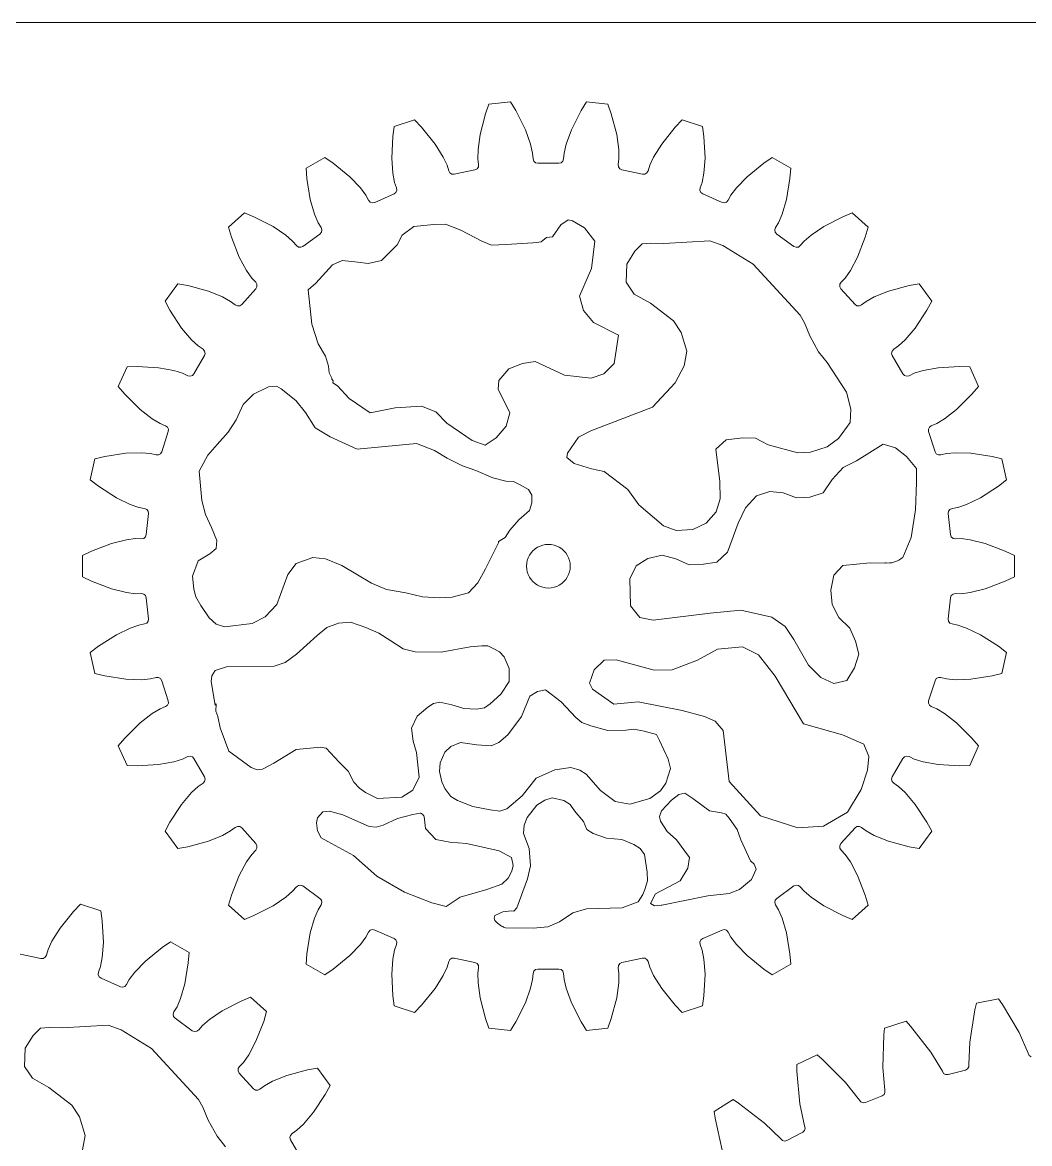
# Model space of a CAD drawing. Header units: millimetres. Extents: x -584 to 91, y -356 to 139.
# Drawn here: x -129.5 to -60.4, y 62.3 to 139.3 of the extents above; entities that cross this region are included whole.
import ezdxf

# ---------------------------------------------------------------- set-up
doc = ezdxf.new("R2010")
doc.units = ezdxf.units.MM
doc.layers.get('0').update_dxf_attribs({"linetype": 'CONTINUOUS'})

msp = doc.modelspace()

# ---------------------------------------------------------------- linework, layer by layer
at = {"color": 5, "lineweight": 0}
for p, q in [((-97.466, 133.688), (-97.7, 133.028)), ((-95.999, 133.842), (-97.466, 133.688)), ((-95.633, 133.246), (-95.999, 133.842)), ((-94.969, 131.932), (-95.633, 133.246)), ((-91.144, 133.246), (-91.808, 131.932)), ((-90.778, 133.842), (-91.144, 133.246)), ((-89.311, 133.688), (-90.778, 133.842)), ((-89.077, 133.028), (-89.311, 133.688)), ((-102.573, 132.602), (-103.975, 132.147)), ((-102.09, 132.095), (-102.573, 132.602)), ((-97.7, 133.028), (-98.076, 131.605)), ((-88.7, 131.605), (-89.077, 133.028)), ((-84.204, 132.602), (-84.686, 132.095)), ((-82.801, 132.147), (-84.204, 132.602)), ((-103.975, 132.147), (-104.067, 131.453)), ((-101.168, 130.948), (-102.09, 132.095)), ((-94.611, 130.943), (-94.969, 131.932)), ((-91.808, 131.932), (-92.165, 130.943)), ((-84.686, 132.095), (-85.609, 130.948)), ((-82.709, 131.453), (-82.801, 132.147)), ((-104.067, 131.453), (-104.14, 129.983)), ((-100.613, 130.055), (-101.168, 130.948)), ((-98.076, 131.605), (-98.22, 130.564)), ((-94.469, 130.329), (-94.611, 130.943)), ((-92.165, 130.943), (-92.308, 130.329)), ((-88.556, 130.564), (-88.7, 131.605)), ((-85.609, 130.948), (-86.164, 130.055)), ((-82.637, 129.983), (-82.709, 131.453)), ((-98.22, 130.564), (-98.232, 129.933)), ((-94.437, 129.929), (-94.469, 130.329)), ((-92.308, 130.329), (-92.34, 129.929)), ((-88.545, 129.933), (-88.556, 130.564)), ((-108.745, 130.023), (-110.023, 129.286)), ((-108.168, 129.627), (-108.745, 130.023)), ((-107.027, 128.697), (-108.168, 129.627)), ((-104.14, 129.983), (-104.064, 128.934)), ((-100.346, 129.484), (-100.613, 130.055)), ((-100.231, 129.1), (-100.346, 129.484)), ((-98.232, 129.933), (-98.18, 129.536)), ((-98.18, 129.536), (-98.195, 129.374)), ((-94.389, 129.774), (-94.437, 129.929)), ((-94.27, 129.663), (-94.389, 129.774)), ((-94.111, 129.627), (-94.27, 129.663)), ((-92.665, 129.627), (-94.111, 129.627)), ((-92.507, 129.663), (-92.665, 129.627)), ((-92.388, 129.774), (-92.507, 129.663)), ((-92.34, 129.929), (-92.388, 129.774)), ((-88.596, 129.536), (-88.545, 129.933)), ((-88.582, 129.374), (-88.596, 129.536)), ((-86.431, 129.484), (-86.545, 129.1)), ((-86.164, 130.055), (-86.431, 129.484)), ((-82.712, 128.934), (-82.637, 129.983)), ((-78.609, 129.627), (-79.749, 128.697)), ((-78.031, 130.023), (-78.609, 129.627)), ((-76.754, 129.286), (-78.031, 130.023)), ((-110.023, 129.286), (-109.968, 128.588)), ((-106.298, 127.939), (-107.027, 128.697)), ((-104.064, 128.934), (-103.944, 128.315)), ((-100.152, 128.958), (-100.231, 129.1)), ((-100.013, 128.874), (-100.152, 128.958)), ((-99.85, 128.872), (-100.013, 128.874)), ((-98.436, 129.173), (-99.85, 128.872)), ((-98.288, 129.241), (-98.436, 129.173)), ((-98.195, 129.374), (-98.288, 129.241)), ((-88.488, 129.241), (-88.582, 129.374)), ((-88.341, 129.173), (-88.488, 129.241)), ((-86.926, 128.872), (-88.341, 129.173)), ((-86.764, 128.874), (-86.926, 128.872)), ((-86.624, 128.958), (-86.764, 128.874)), ((-86.545, 129.1), (-86.624, 128.958)), ((-82.832, 128.315), (-82.712, 128.934)), ((-79.749, 128.697), (-80.478, 127.939)), ((-76.808, 128.588), (-76.754, 129.286)), ((-109.968, 128.588), (-109.733, 127.135)), ((-105.919, 127.436), (-106.298, 127.939)), ((-103.944, 128.315), (-103.811, 127.937)), ((-103.811, 127.937), (-103.792, 127.775)), ((-82.985, 127.775), (-82.965, 127.937)), ((-82.965, 127.937), (-82.832, 128.315)), ((-80.478, 127.939), (-80.858, 127.436)), ((-77.043, 127.135), (-76.808, 128.588)), ((-109.733, 127.135), (-109.441, 126.125)), ((-105.727, 127.084), (-105.919, 127.436)), ((-105.62, 126.961), (-105.727, 127.084)), ((-103.986, 127.528), (-105.306, 126.94)), ((-103.855, 127.626), (-103.986, 127.528)), ((-103.792, 127.775), (-103.855, 127.626)), ((-82.921, 127.626), (-82.985, 127.775)), ((-82.791, 127.528), (-82.921, 127.626)), ((-81.47, 126.94), (-82.791, 127.528)), ((-81.05, 127.084), (-81.157, 126.961)), ((-80.858, 127.436), (-81.05, 127.084)), ((-77.335, 126.125), (-77.043, 127.135)), ((-105.466, 126.909), (-105.62, 126.961)), ((-105.306, 126.94), (-105.466, 126.909)), ((-81.31, 126.909), (-81.47, 126.94)), ((-81.157, 126.961), (-81.31, 126.909)), ((-114.247, 126.217), (-115.343, 125.23)), ((-113.6, 125.949), (-114.247, 126.217)), ((-112.29, 125.277), (-113.6, 125.949)), ((-109.441, 126.125), (-109.195, 125.544)), ((-109.195, 125.544), (-108.986, 125.202)), ((-77.79, 125.202), (-77.581, 125.544)), ((-77.581, 125.544), (-77.335, 126.125)), ((-73.177, 125.949), (-74.486, 125.277)), ((-72.53, 126.217), (-73.177, 125.949)), ((-71.434, 125.23), (-72.53, 126.217)), ((-115.343, 125.23), (-115.144, 124.558)), ((-111.42, 124.687), (-112.29, 125.277)), ((-109.072, 124.766), (-110.242, 123.916)), ((-108.965, 124.888), (-109.072, 124.766)), ((-108.986, 125.202), (-108.934, 125.048)), ((-108.934, 125.048), (-108.965, 124.888)), ((-77.843, 125.048), (-77.79, 125.202)), ((-77.811, 124.888), (-77.843, 125.048)), ((-77.704, 124.766), (-77.811, 124.888)), ((-76.534, 123.916), (-77.704, 124.766)), ((-74.486, 125.277), (-75.356, 124.687)), ((-71.632, 124.558), (-71.434, 125.23)), ((-115.144, 124.558), (-114.612, 123.186)), ((-110.944, 124.273), (-111.42, 124.687)), ((-110.683, 123.969), (-110.944, 124.273)), ((-75.833, 124.273), (-76.094, 123.969)), ((-75.356, 124.687), (-75.833, 124.273)), ((-72.164, 123.186), (-71.632, 124.558)), ((-110.553, 123.872), (-110.683, 123.969)), ((-110.391, 123.852), (-110.553, 123.872)), ((-110.242, 123.916), (-110.391, 123.852)), ((-76.385, 123.852), (-76.534, 123.916)), ((-76.224, 123.872), (-76.385, 123.852)), ((-76.094, 123.969), (-76.224, 123.872)), ((-114.612, 123.186), (-114.117, 122.259)), ((-72.659, 122.259), (-72.164, 123.186)), ((-114.117, 122.259), (-113.755, 121.742)), ((-113.755, 121.742), (-113.48, 121.451)), ((-73.296, 121.451), (-73.021, 121.742)), ((-73.021, 121.742), (-72.659, 122.259)), ((-118.837, 121.35), (-119.703, 120.157)), ((-118.148, 121.223), (-118.837, 121.35)), ((-116.727, 120.837), (-118.148, 121.223)), ((-113.473, 121.007), (-114.441, 119.932)), ((-113.48, 121.451), (-113.397, 121.311)), ((-113.394, 121.149), (-113.473, 121.007)), ((-113.397, 121.311), (-113.394, 121.149)), ((-73.382, 121.149), (-73.38, 121.311)), ((-73.303, 121.007), (-73.382, 121.149)), ((-73.38, 121.311), (-73.296, 121.451)), ((-72.335, 119.932), (-73.303, 121.007)), ((-68.629, 121.223), (-70.049, 120.837)), ((-67.94, 121.35), (-68.629, 121.223)), ((-67.073, 120.157), (-67.94, 121.35)), ((-119.703, 120.157), (-119.37, 119.541)), ((-115.754, 120.441), (-116.727, 120.837)), ((-115.202, 120.136), (-115.754, 120.441)), ((-71.023, 120.441), (-71.575, 120.136)), ((-70.049, 120.837), (-71.023, 120.441)), ((-67.407, 119.541), (-67.073, 120.157)), ((-119.37, 119.541), (-118.564, 118.309)), ((-114.883, 119.892), (-115.202, 120.136)), ((-114.736, 119.824), (-114.883, 119.892)), ((-114.574, 119.838), (-114.736, 119.824)), ((-114.441, 119.932), (-114.574, 119.838)), ((-72.203, 119.838), (-72.335, 119.932)), ((-72.041, 119.824), (-72.203, 119.838)), ((-71.893, 119.892), (-72.041, 119.824)), ((-71.575, 120.136), (-71.893, 119.892)), ((-68.212, 118.309), (-67.407, 119.541)), ((-118.564, 118.309), (-117.887, 117.505)), ((-68.89, 117.505), (-68.212, 118.309)), ((-117.887, 117.505), (-117.426, 117.075)), ((-117.426, 117.075), (-117.096, 116.847)), ((-69.681, 116.847), (-69.351, 117.075)), ((-69.351, 117.075), (-68.89, 117.505)), ((-116.997, 116.414), (-117.72, 115.162)), ((-117.096, 116.847), (-116.985, 116.728)), ((-116.949, 116.569), (-116.997, 116.414)), ((-116.985, 116.728), (-116.949, 116.569)), ((-69.827, 116.569), (-69.791, 116.728)), ((-69.78, 116.414), (-69.827, 116.569)), ((-69.791, 116.728), (-69.681, 116.847)), ((-69.057, 115.162), (-69.78, 116.414)), ((-122.314, 115.635), (-122.914, 114.287)), ((-121.614, 115.654), (-122.314, 115.635)), ((-120.144, 115.572), (-121.614, 115.654)), ((-119.11, 115.387), (-120.144, 115.572)), ((-66.632, 115.572), (-67.667, 115.387)), ((-65.162, 115.654), (-66.632, 115.572)), ((-64.462, 115.635), (-65.162, 115.654)), ((-63.863, 114.287), (-64.462, 115.635)), ((-118.506, 115.203), (-119.11, 115.387)), ((-118.144, 115.031), (-118.506, 115.203)), ((-117.986, 114.995), (-118.144, 115.031)), ((-117.83, 115.043), (-117.986, 114.995)), ((-117.72, 115.162), (-117.83, 115.043)), ((-68.946, 115.043), (-69.057, 115.162)), ((-68.791, 114.995), (-68.946, 115.043)), ((-68.632, 115.031), (-68.791, 114.995)), ((-68.27, 115.203), (-68.632, 115.031)), ((-67.667, 115.387), (-68.27, 115.203)), ((-122.914, 114.287), (-122.46, 113.755)), ((-64.317, 113.755), (-63.863, 114.287)), ((-122.46, 113.755), (-121.415, 112.717)), ((-65.361, 112.717), (-64.317, 113.755)), ((-121.415, 112.717), (-120.586, 112.072)), ((-66.191, 112.072), (-65.361, 112.717)), ((-120.586, 112.072), (-120.045, 111.746)), ((-120.045, 111.746), (-119.675, 111.592)), ((-67.101, 111.592), (-66.731, 111.746)), ((-66.731, 111.746), (-66.191, 112.072)), ((-119.488, 111.19), (-119.935, 109.814)), ((-119.675, 111.592), (-119.542, 111.499)), ((-119.542, 111.499), (-119.474, 111.351)), ((-119.474, 111.351), (-119.488, 111.19)), ((-67.303, 111.351), (-67.234, 111.499)), ((-67.288, 111.19), (-67.303, 111.351)), ((-66.841, 109.814), (-67.288, 111.19)), ((-67.234, 111.499), (-67.101, 111.592)), ((-123.847, 109.486), (-124.527, 109.322)), ((-122.392, 109.711), (-123.847, 109.486)), ((-121.341, 109.746), (-122.392, 109.711)), ((-120.713, 109.691), (-121.341, 109.746)), ((-120.323, 109.598), (-120.713, 109.691)), ((-120.161, 109.596), (-120.323, 109.598)), ((-120.019, 109.675), (-120.161, 109.596)), ((-119.935, 109.814), (-120.019, 109.675)), ((-66.758, 109.675), (-66.841, 109.814)), ((-66.616, 109.596), (-66.758, 109.675)), ((-66.453, 109.598), (-66.616, 109.596)), ((-66.063, 109.691), (-66.453, 109.598)), ((-65.435, 109.746), (-66.063, 109.691)), ((-64.384, 109.711), (-65.435, 109.746)), ((-62.93, 109.486), (-64.384, 109.711)), ((-62.249, 109.322), (-62.93, 109.486)), ((-124.527, 109.322), (-124.834, 107.879)), ((-61.943, 107.879), (-62.249, 109.322)), ((-124.834, 107.879), (-124.279, 107.452)), ((-62.498, 107.452), (-61.943, 107.879)), ((-124.279, 107.452), (-123.042, 106.655)), ((-63.735, 106.655), (-62.498, 107.452)), ((-123.042, 106.655), (-122.096, 106.196)), ((-64.681, 106.196), (-63.735, 106.655)), ((-122.096, 106.196), (-121.5, 105.99)), ((-121.5, 105.99), (-121.106, 105.916)), ((-121.106, 105.916), (-120.956, 105.853)), ((-120.839, 105.561), (-120.991, 104.123)), ((-120.956, 105.853), (-120.859, 105.722)), ((-120.859, 105.722), (-120.839, 105.561)), ((-65.937, 105.561), (-65.918, 105.722)), ((-65.786, 104.123), (-65.937, 105.561)), ((-65.918, 105.722), (-65.82, 105.853)), ((-65.82, 105.853), (-65.671, 105.916)), ((-65.671, 105.916), (-65.277, 105.99)), ((-65.277, 105.99), (-64.681, 106.196)), ((-121.043, 103.969), (-121.165, 103.862)), ((-120.991, 104.123), (-121.043, 103.969)), ((-65.733, 103.969), (-65.786, 104.123)), ((-65.611, 103.862), (-65.733, 103.969)), ((-123.372, 103.511), (-124.748, 102.988)), ((-122.352, 103.763), (-123.372, 103.511)), ((-121.726, 103.841), (-122.352, 103.763)), ((-121.325, 103.831), (-121.726, 103.841)), ((-121.165, 103.862), (-121.325, 103.831)), ((-65.452, 103.831), (-65.611, 103.862)), ((-65.051, 103.841), (-65.452, 103.831)), ((-64.425, 103.763), (-65.051, 103.841)), ((-63.404, 103.511), (-64.425, 103.763)), ((-62.028, 102.988), (-63.404, 103.511)), ((-124.748, 102.988), (-125.38, 102.686)), ((-125.38, 102.686), (-125.38, 101.212)), ((-61.397, 102.686), (-62.028, 102.988)), ((-61.397, 101.212), (-61.397, 102.686)), ((-125.38, 101.212), (-124.748, 100.909)), ((-124.748, 100.909), (-123.372, 100.387)), ((-63.404, 100.387), (-62.028, 100.909)), ((-62.028, 100.909), (-61.397, 101.212)), ((-123.372, 100.387), (-122.352, 100.134)), ((-122.352, 100.134), (-121.726, 100.057)), ((-65.051, 100.057), (-64.425, 100.134)), ((-64.425, 100.134), (-63.404, 100.387)), ((-121.726, 100.057), (-121.325, 100.067)), ((-121.325, 100.067), (-121.165, 100.035)), ((-121.165, 100.035), (-121.043, 99.929)), ((-121.043, 99.929), (-120.991, 99.775)), ((-120.991, 99.775), (-120.839, 98.337)), ((-65.937, 98.337), (-65.786, 99.775)), ((-65.786, 99.775), (-65.733, 99.929)), ((-65.733, 99.929), (-65.611, 100.035)), ((-65.611, 100.035), (-65.452, 100.067)), ((-65.452, 100.067), (-65.051, 100.057)), ((-121.5, 97.908), (-122.096, 97.702)), ((-121.106, 97.981), (-121.5, 97.908)), ((-120.956, 98.045), (-121.106, 97.981)), ((-120.859, 98.175), (-120.956, 98.045)), ((-120.839, 98.337), (-120.859, 98.175)), ((-65.918, 98.175), (-65.937, 98.337)), ((-65.82, 98.045), (-65.918, 98.175)), ((-65.671, 97.981), (-65.82, 98.045)), ((-65.277, 97.908), (-65.671, 97.981)), ((-64.681, 97.702), (-65.277, 97.908)), ((-123.042, 97.243), (-124.279, 96.446)), ((-122.096, 97.702), (-123.042, 97.243)), ((-63.735, 97.243), (-64.681, 97.702)), ((-62.498, 96.446), (-63.735, 97.243)), ((-124.279, 96.446), (-124.834, 96.019)), ((-61.943, 96.019), (-62.498, 96.446)), ((-124.834, 96.019), (-124.527, 94.576)), ((-62.249, 94.576), (-61.943, 96.019)), ((-124.527, 94.576), (-123.847, 94.412)), ((-123.847, 94.412), (-122.392, 94.187)), ((-122.392, 94.187), (-121.341, 94.152)), ((-121.341, 94.152), (-120.713, 94.207)), ((-120.713, 94.207), (-120.323, 94.3)), ((-120.323, 94.3), (-120.161, 94.302)), ((-120.161, 94.302), (-120.019, 94.223)), ((-120.019, 94.223), (-119.935, 94.083)), ((-119.935, 94.083), (-119.488, 92.708)), ((-67.288, 92.708), (-66.841, 94.083)), ((-66.841, 94.083), (-66.758, 94.223)), ((-66.758, 94.223), (-66.616, 94.302)), ((-66.616, 94.302), (-66.453, 94.3)), ((-66.453, 94.3), (-66.063, 94.207)), ((-66.063, 94.207), (-65.435, 94.152)), ((-65.435, 94.152), (-64.384, 94.187)), ((-64.384, 94.187), (-62.93, 94.412)), ((-62.93, 94.412), (-62.249, 94.576)), ((-119.474, 92.546), (-119.542, 92.399)), ((-119.488, 92.708), (-119.474, 92.546)), ((-67.303, 92.546), (-67.288, 92.708)), ((-67.234, 92.399), (-67.303, 92.546)), ((-120.586, 91.826), (-121.415, 91.181)), ((-120.045, 92.151), (-120.586, 91.826)), ((-119.675, 92.305), (-120.045, 92.151)), ((-119.542, 92.399), (-119.675, 92.305)), ((-67.101, 92.305), (-67.234, 92.399)), ((-66.731, 92.151), (-67.101, 92.305)), ((-66.191, 91.826), (-66.731, 92.151)), ((-65.361, 91.181), (-66.191, 91.826)), ((-121.415, 91.181), (-122.46, 90.143)), ((-64.317, 90.143), (-65.361, 91.181)), ((-122.46, 90.143), (-122.914, 89.61)), ((-63.863, 89.61), (-64.317, 90.143)), ((-122.914, 89.61), (-122.314, 88.263)), ((-64.462, 88.263), (-63.863, 89.61)), ((-119.11, 88.511), (-118.506, 88.695)), ((-118.506, 88.695), (-118.144, 88.867)), ((-118.144, 88.867), (-117.986, 88.903)), ((-117.986, 88.903), (-117.83, 88.855)), ((-117.83, 88.855), (-117.72, 88.736)), ((-117.72, 88.736), (-116.997, 87.484)), ((-69.78, 87.484), (-69.057, 88.736)), ((-69.057, 88.736), (-68.946, 88.855)), ((-68.946, 88.855), (-68.791, 88.903)), ((-68.791, 88.903), (-68.632, 88.867)), ((-68.632, 88.867), (-68.27, 88.695)), ((-68.27, 88.695), (-67.667, 88.511)), ((-122.314, 88.263), (-121.614, 88.244)), ((-121.614, 88.244), (-120.144, 88.326)), ((-120.144, 88.326), (-119.11, 88.511)), ((-67.667, 88.511), (-66.632, 88.326)), ((-66.632, 88.326), (-65.162, 88.244)), ((-65.162, 88.244), (-64.462, 88.263)), ((-117.096, 87.051), (-117.426, 86.823)), ((-116.985, 87.17), (-117.096, 87.051)), ((-116.997, 87.484), (-116.949, 87.328)), ((-116.949, 87.328), (-116.985, 87.17)), ((-69.827, 87.328), (-69.78, 87.484)), ((-69.791, 87.17), (-69.827, 87.328)), ((-69.681, 87.051), (-69.791, 87.17)), ((-69.351, 86.823), (-69.681, 87.051)), ((-117.887, 86.393), (-118.564, 85.589)), ((-117.426, 86.823), (-117.887, 86.393)), ((-68.89, 86.393), (-69.351, 86.823)), ((-68.212, 85.589), (-68.89, 86.393)), ((-118.564, 85.589), (-119.37, 84.357)), ((-67.407, 84.357), (-68.212, 85.589)), ((-119.37, 84.357), (-119.703, 83.741)), ((-115.202, 83.762), (-114.883, 84.006)), ((-114.883, 84.006), (-114.736, 84.074)), ((-114.736, 84.074), (-114.574, 84.059)), ((-114.574, 84.059), (-114.441, 83.966)), ((-114.441, 83.966), (-113.473, 82.891)), ((-73.303, 82.891), (-72.335, 83.966)), ((-72.335, 83.966), (-72.203, 84.059)), ((-72.203, 84.059), (-72.041, 84.074)), ((-72.041, 84.074), (-71.893, 84.006)), ((-71.893, 84.006), (-71.575, 83.762)), ((-67.073, 83.741), (-67.407, 84.357)), ((-119.703, 83.741), (-118.837, 82.548)), ((-116.727, 83.061), (-115.754, 83.457)), ((-115.754, 83.457), (-115.202, 83.762)), ((-71.575, 83.762), (-71.023, 83.457)), ((-71.023, 83.457), (-70.049, 83.061)), ((-67.94, 82.548), (-67.073, 83.741)), ((-118.837, 82.548), (-118.148, 82.675)), ((-118.148, 82.675), (-116.727, 83.061)), ((-113.48, 82.447), (-113.755, 82.156)), ((-113.397, 82.587), (-113.48, 82.447)), ((-113.473, 82.891), (-113.394, 82.749)), ((-113.394, 82.749), (-113.397, 82.587)), ((-73.382, 82.749), (-73.303, 82.891)), ((-73.38, 82.587), (-73.382, 82.749)), ((-73.296, 82.447), (-73.38, 82.587)), ((-73.021, 82.156), (-73.296, 82.447)), ((-70.049, 83.061), (-68.629, 82.675)), ((-68.629, 82.675), (-67.94, 82.548)), ((-114.117, 81.639), (-114.612, 80.712)), ((-113.755, 82.156), (-114.117, 81.639)), ((-72.659, 81.639), (-73.021, 82.156)), ((-72.164, 80.712), (-72.659, 81.639)), ((-114.612, 80.712), (-115.144, 79.34)), ((-71.632, 79.34), (-72.164, 80.712)), ((-115.144, 79.34), (-115.343, 78.668)), ((-111.42, 79.211), (-110.944, 79.624)), ((-110.944, 79.624), (-110.683, 79.929)), ((-110.683, 79.929), (-110.553, 80.026)), ((-110.553, 80.026), (-110.391, 80.045)), ((-110.391, 80.045), (-110.242, 79.982)), ((-110.242, 79.982), (-109.072, 79.132)), ((-77.704, 79.132), (-76.534, 79.982)), ((-76.534, 79.982), (-76.385, 80.045)), ((-76.385, 80.045), (-76.224, 80.026)), ((-76.224, 80.026), (-76.094, 79.929)), ((-76.094, 79.929), (-75.833, 79.624)), ((-75.833, 79.624), (-75.356, 79.211)), ((-71.434, 78.668), (-71.632, 79.34)), ((-125.505, 78.728), (-125.988, 78.221)), ((-124.103, 78.273), (-125.505, 78.728)), ((-115.343, 78.668), (-114.247, 77.681)), ((-113.6, 77.949), (-112.29, 78.621)), ((-112.29, 78.621), (-111.42, 79.211)), ((-108.986, 78.696), (-109.195, 78.354)), ((-109.072, 79.132), (-108.965, 79.009)), ((-108.934, 78.85), (-108.986, 78.696)), ((-108.965, 79.009), (-108.934, 78.85)), ((-77.843, 78.85), (-77.811, 79.009)), ((-77.79, 78.696), (-77.843, 78.85)), ((-77.811, 79.009), (-77.704, 79.132)), ((-77.581, 78.354), (-77.79, 78.696)), ((-75.356, 79.211), (-74.486, 78.621)), ((-74.486, 78.621), (-73.177, 77.949)), ((-72.53, 77.681), (-71.434, 78.668)), ((-125.988, 78.221), (-126.91, 77.074)), ((-124.011, 77.579), (-124.103, 78.273)), ((-114.247, 77.681), (-113.6, 77.949)), ((-109.195, 78.354), (-109.441, 77.773)), ((-77.335, 77.773), (-77.581, 78.354)), ((-73.177, 77.949), (-72.53, 77.681)), ((-126.91, 77.074), (-127.466, 76.181)), ((-123.939, 76.108), (-124.011, 77.579)), ((-109.441, 77.773), (-109.733, 76.763)), ((-77.043, 76.763), (-77.335, 77.773)), ((-109.733, 76.763), (-109.968, 75.31)), ((-106.298, 75.959), (-105.919, 76.462)), ((-105.919, 76.462), (-105.727, 76.814)), ((-105.727, 76.814), (-105.62, 76.936)), ((-105.62, 76.936), (-105.466, 76.989)), ((-105.466, 76.989), (-105.306, 76.958)), ((-105.306, 76.958), (-103.986, 76.369)), ((-103.986, 76.369), (-103.855, 76.272)), ((-103.855, 76.272), (-103.792, 76.122)), ((-82.985, 76.122), (-82.921, 76.272)), ((-82.921, 76.272), (-82.791, 76.369)), ((-82.791, 76.369), (-81.47, 76.958)), ((-81.47, 76.958), (-81.31, 76.989)), ((-81.31, 76.989), (-81.157, 76.936)), ((-81.157, 76.936), (-81.05, 76.814)), ((-81.05, 76.814), (-80.858, 76.462)), ((-80.858, 76.462), (-80.478, 75.959)), ((-76.808, 75.31), (-77.043, 76.763)), ((-127.733, 75.61), (-127.847, 75.226)), ((-127.466, 76.181), (-127.733, 75.61)), ((-124.014, 75.06), (-123.939, 76.108)), ((-119.91, 75.753), (-121.051, 74.823)), ((-119.333, 76.149), (-119.91, 75.753)), ((-118.056, 75.412), (-119.333, 76.149)), ((-107.027, 75.201), (-106.298, 75.959)), ((-103.944, 75.583), (-104.064, 74.964)), ((-103.811, 75.961), (-103.944, 75.583)), ((-103.792, 76.122), (-103.811, 75.961)), ((-82.965, 75.961), (-82.985, 76.122)), ((-82.832, 75.583), (-82.965, 75.961)), ((-82.712, 74.964), (-82.832, 75.583)), ((-80.478, 75.959), (-79.749, 75.201)), ((-128.228, 74.998), (-129.643, 75.299)), ((-128.066, 75), (-128.228, 74.998)), ((-127.926, 75.084), (-128.066, 75)), ((-127.847, 75.226), (-127.926, 75.084)), ((-124.134, 74.441), (-124.014, 75.06)), ((-121.051, 74.823), (-121.78, 74.065)), ((-118.345, 73.261), (-118.11, 74.713)), ((-118.11, 74.713), (-118.056, 75.412)), ((-109.968, 75.31), (-110.023, 74.612)), ((-108.168, 74.271), (-107.027, 75.201)), ((-104.064, 74.964), (-104.14, 73.915)), ((-100.346, 74.414), (-100.231, 74.798)), ((-100.231, 74.798), (-100.152, 74.94)), ((-100.152, 74.94), (-100.013, 75.023)), ((-100.013, 75.023), (-99.85, 75.026)), ((-99.85, 75.026), (-98.436, 74.725)), ((-98.436, 74.725), (-98.288, 74.657)), ((-88.488, 74.657), (-88.341, 74.725)), ((-88.341, 74.725), (-86.926, 75.026)), ((-86.926, 75.026), (-86.764, 75.023)), ((-86.764, 75.023), (-86.624, 74.94)), ((-86.624, 74.94), (-86.545, 74.798)), ((-86.545, 74.798), (-86.431, 74.414)), ((-82.637, 73.915), (-82.712, 74.964)), ((-79.749, 75.201), (-78.609, 74.271)), ((-76.754, 74.612), (-76.808, 75.31)), ((-124.287, 73.901), (-124.267, 74.063)), ((-124.267, 74.063), (-124.134, 74.441)), ((-121.78, 74.065), (-122.16, 73.562)), ((-110.023, 74.612), (-108.745, 73.875)), ((-108.745, 73.875), (-108.168, 74.271)), ((-100.613, 73.842), (-100.346, 74.414)), ((-98.288, 74.657), (-98.195, 74.524)), ((-98.18, 74.362), (-98.232, 73.965)), ((-98.232, 73.965), (-98.22, 73.334)), ((-98.195, 74.524), (-98.18, 74.362)), ((-94.469, 73.569), (-94.437, 73.969)), ((-94.437, 73.969), (-94.389, 74.124)), ((-94.389, 74.124), (-94.27, 74.234)), ((-94.27, 74.234), (-94.111, 74.271)), ((-94.111, 74.271), (-92.665, 74.271)), ((-92.665, 74.271), (-92.507, 74.234)), ((-92.507, 74.234), (-92.388, 74.124)), ((-92.388, 74.124), (-92.34, 73.969)), ((-92.34, 73.969), (-92.308, 73.569)), ((-88.596, 74.362), (-88.582, 74.524)), ((-88.545, 73.965), (-88.596, 74.362)), ((-88.582, 74.524), (-88.488, 74.657)), ((-88.556, 73.334), (-88.545, 73.965)), ((-86.431, 74.414), (-86.164, 73.842)), ((-78.609, 74.271), (-78.031, 73.875)), ((-78.031, 73.875), (-76.754, 74.612)), ((-124.223, 73.752), (-124.287, 73.901)), ((-124.093, 73.654), (-124.223, 73.752)), ((-122.772, 73.066), (-124.093, 73.654)), ((-122.352, 73.21), (-122.459, 73.087)), ((-122.16, 73.562), (-122.352, 73.21)), ((-118.637, 72.251), (-118.345, 73.261)), ((-104.14, 73.915), (-104.067, 72.445)), ((-101.168, 72.95), (-100.613, 73.842)), ((-98.22, 73.334), (-98.076, 72.292)), ((-94.611, 72.955), (-94.469, 73.569)), ((-92.308, 73.569), (-92.165, 72.955)), ((-88.7, 72.292), (-88.556, 73.334)), ((-86.164, 73.842), (-85.609, 72.95)), ((-82.709, 72.445), (-82.637, 73.915)), ((-122.612, 73.035), (-122.772, 73.066)), ((-122.459, 73.087), (-122.612, 73.035)), ((-104.067, 72.445), (-103.975, 71.751)), ((-102.09, 71.803), (-101.168, 72.95)), ((-94.969, 71.966), (-94.611, 72.955)), ((-92.165, 72.955), (-91.808, 71.966)), ((-85.609, 72.95), (-84.686, 71.803)), ((-82.801, 71.751), (-82.709, 72.445)), ((-119.092, 71.328), (-118.883, 71.67)), ((-118.883, 71.67), (-118.637, 72.251)), ((-114.479, 72.075), (-115.788, 71.403)), ((-113.832, 72.343), (-114.479, 72.075)), ((-112.736, 71.356), (-113.832, 72.343)), ((-103.975, 71.751), (-102.573, 71.295)), ((-102.573, 71.295), (-102.09, 71.803)), ((-98.076, 72.292), (-97.7, 70.87)), ((-95.633, 70.652), (-94.969, 71.966)), ((-91.808, 71.966), (-91.144, 70.652)), ((-89.077, 70.87), (-88.7, 72.292)), ((-84.686, 71.803), (-84.204, 71.295)), ((-84.204, 71.295), (-82.801, 71.751)), ((-64.004, 71.928), (-64.108, 71.485)), ((-62.481, 72.219), (-64.004, 71.928)), ((-62.222, 71.845), (-62.481, 72.219)), ((-61.07, 69.912), (-62.222, 71.845)), ((-119.144, 71.174), (-119.092, 71.328)), ((-119.113, 71.014), (-119.144, 71.174)), ((-119.006, 70.892), (-119.113, 71.014)), ((-117.836, 70.042), (-119.006, 70.892)), ((-115.788, 71.403), (-116.658, 70.813)), ((-112.934, 70.684), (-112.736, 71.356)), ((-97.7, 70.87), (-97.466, 70.21)), ((-89.311, 70.21), (-89.077, 70.87)), ((-64.108, 71.485), (-64.468, 69.264)), ((-117.395, 70.095), (-117.526, 69.998)), ((-117.135, 70.399), (-117.395, 70.095)), ((-116.658, 70.813), (-117.135, 70.399)), ((-113.466, 69.312), (-112.934, 70.684)), ((-97.466, 70.21), (-95.999, 70.056)), ((-95.999, 70.056), (-95.633, 70.652)), ((-91.144, 70.652), (-90.778, 70.056)), ((-90.778, 70.056), (-89.311, 70.21)), ((-70.305, 70.21), (-70.351, 69.758)), ((-68.83, 70.689), (-70.305, 70.21)), ((-68.526, 70.351), (-68.83, 70.689)), ((-67.14, 68.578), (-68.526, 70.351)), ((-117.687, 69.978), (-117.836, 70.042)), ((-117.526, 69.998), (-117.687, 69.978)), ((-113.961, 68.385), (-113.466, 69.312)), ((-70.351, 69.758), (-70.43, 67.509)), ((-60.442, 68.495), (-61.07, 69.912)), ((-66.34, 67.251), (-67.14, 68.578)), ((-64.468, 69.264), (-64.529, 67.716)), ((-114.598, 67.577), (-114.323, 67.868)), ((-114.323, 67.868), (-113.961, 68.385)), ((-74.936, 68.376), (-76.34, 67.716)), ((-74.593, 68.079), (-74.936, 68.376)), ((-72.996, 66.493), (-74.593, 68.079)), ((-60.378, 68.346), (-60.442, 68.495)), ((-60.248, 68.248), (-60.378, 68.346)), ((-114.684, 67.274), (-114.682, 67.437)), ((-114.605, 67.133), (-114.684, 67.274)), ((-114.682, 67.437), (-114.598, 67.577)), ((-113.637, 66.058), (-114.605, 67.133)), ((-109.931, 67.349), (-111.351, 66.963)), ((-109.242, 67.475), (-109.931, 67.349)), ((-108.375, 66.282), (-109.242, 67.475)), ((-76.34, 67.716), (-76.33, 67.261)), ((-76.33, 67.261), (-76.126, 65.02)), ((-70.43, 67.509), (-70.297, 65.965)), ((-66.258, 67.11), (-66.34, 67.251)), ((-66.117, 67.03), (-66.258, 67.11)), ((-65.954, 67.031), (-66.117, 67.03)), ((-64.762, 67.337), (-65.954, 67.031)), ((-64.619, 67.415), (-64.762, 67.337)), ((-64.534, 67.553), (-64.619, 67.415)), ((-64.529, 67.716), (-64.534, 67.553)), ((-112.877, 66.262), (-113.195, 66.018)), ((-112.325, 66.567), (-112.877, 66.262)), ((-111.351, 66.963), (-112.325, 66.567)), ((-108.709, 65.667), (-108.375, 66.282)), ((-72.036, 65.277), (-72.996, 66.493)), ((-113.504, 65.964), (-113.637, 66.058)), ((-113.343, 65.95), (-113.504, 65.964)), ((-113.195, 66.018), (-113.343, 65.95)), ((-109.514, 64.435), (-108.709, 65.667)), ((-70.48, 65.56), (-71.625, 65.107)), ((-70.348, 65.655), (-70.48, 65.56)), ((-70.281, 65.803), (-70.348, 65.655)), ((-70.297, 65.965), (-70.281, 65.803)), ((-80.705, 65.316), (-82.015, 64.485)), ((-80.327, 65.064), (-80.705, 65.316)), ((-78.544, 63.691), (-80.327, 65.064)), ((-76.126, 65.02), (-75.801, 63.505)), ((-71.937, 65.148), (-72.036, 65.277)), ((-71.787, 65.086), (-71.937, 65.148)), ((-71.625, 65.107), (-71.787, 65.086)), ((-110.192, 63.631), (-109.514, 64.435)), ((-82.015, 64.485), (-81.948, 64.035)), ((-81.948, 64.035), (-81.465, 61.837)), ((-110.983, 62.973), (-110.653, 63.201)), ((-110.653, 63.201), (-110.192, 63.631)), ((-77.439, 62.604), (-78.544, 63.691)), ((-75.812, 63.191), (-75.931, 63.081)), ((-75.764, 63.347), (-75.812, 63.191)), ((-75.801, 63.505), (-75.764, 63.347)), ((-111.129, 62.695), (-111.093, 62.854)), ((-111.081, 62.54), (-111.129, 62.695)), ((-111.093, 62.854), (-110.983, 62.973)), ((-110.359, 61.288), (-111.081, 62.54)), ((-77.325, 62.489), (-77.439, 62.604)), ((-77.168, 62.446), (-77.325, 62.489)), ((-77.011, 62.488), (-77.168, 62.446)), ((-75.931, 63.081), (-77.011, 62.488))]:
    msp.add_line(p, q, dxfattribs=at)
at = {"color": 1, "lineweight": 0}
for p, q in [((-92.035, 125.737), (-92.54, 125.392)), ((-91.736, 125.677), (-92.035, 125.737)), ((-90.903, 125.18), (-91.736, 125.677)), ((-103.432, 124.688), (-102.634, 125.282)), ((-102.634, 125.282), (-101.257, 125.421)), ((-101.257, 125.421), (-100.446, 125.446)), ((-100.446, 125.446), (-99.405, 125.039)), ((-99.405, 125.039), (-97.963, 124.27)), ((-92.54, 125.392), (-93.099, 124.574)), ((-90.205, 124.284), (-90.903, 125.18)), ((-104.852, 122.941), (-103.759, 124.026)), ((-103.759, 124.026), (-103.432, 124.688)), ((-97.963, 124.27), (-97.284, 123.995)), ((-97.284, 123.995), (-96.297, 124.037)), ((-96.297, 124.037), (-94.446, 124.167)), ((-94.446, 124.167), (-94.216, 124.191)), ((-94.216, 124.191), (-93.875, 124.234)), ((-93.875, 124.234), (-93.511, 124.537)), ((-93.511, 124.537), (-93.099, 124.574)), ((-90.433, 122.4), (-90.205, 124.284)), ((-86.949, 124.095), (-87.45, 123.596)), ((-86.359, 124.131), (-86.949, 124.095)), ((-85.473, 124.108), (-86.359, 124.131)), ((-82.304, 124.304), (-85.473, 124.108)), ((-81.411, 123.969), (-82.304, 124.304)), ((-87.45, 123.596), (-88.011, 122.705)), ((-79.323, 122.698), (-81.411, 123.969)), ((-109.344, 121.392), (-108.2, 122.659)), ((-108.2, 122.659), (-107.535, 122.956)), ((-107.535, 122.956), (-106.472, 122.834)), ((-106.472, 122.834), (-105.761, 122.734)), ((-105.761, 122.734), (-104.852, 122.941)), ((-88.011, 122.705), (-88.045, 121.461)), ((-76.11, 119.193), (-79.323, 122.698)), ((-91.245, 120.49), (-90.433, 122.4)), ((-109.878, 120.934), (-109.344, 121.392)), ((-109.624, 118.578), (-109.878, 120.934)), ((-88.045, 121.461), (-87.504, 120.644)), ((-90.988, 119.503), (-91.245, 120.49)), ((-87.504, 120.644), (-86.383, 120.019)), ((-90.299, 118.699), (-90.988, 119.503)), ((-86.383, 120.019), (-84.809, 118.808)), ((-88.584, 117.808), (-90.299, 118.699)), ((-84.809, 118.808), (-84.275, 117.998)), ((-76.11, 119.193), (-75.81, 118.674)), ((-75.433, 117.78), (-75.81, 118.674)), ((-109.183, 117.218), (-109.624, 118.578)), ((-84.275, 117.998), (-83.876, 116.724)), ((-108.68, 116.386), (-109.183, 117.218)), ((-88.884, 115.881), (-88.584, 117.808)), ((-74.836, 116.673), (-75.433, 117.78)), ((-108.486, 115.698), (-108.68, 116.386)), ((-83.876, 116.724), (-84.068, 115.722)), ((-74.245, 115.949), (-74.836, 116.673)), ((-108.435, 115.229), (-108.486, 115.698)), ((-96.093, 115.511), (-95.16, 115.874)), ((-95.16, 115.874), (-94.29, 116.004)), ((-94.29, 116.004), (-92.281, 115.062)), ((-89.588, 115.152), (-88.884, 115.881)), ((-84.068, 115.722), (-84.691, 114.545)), ((-72.916, 113.912), (-74.245, 115.949)), ((-108.26, 114.873), (-108.435, 115.229)), ((-108.252, 114.786), (-108.26, 114.873)), ((-108.157, 114.686), (-108.252, 114.786)), ((-96.786, 114.708), (-96.093, 115.511)), ((-92.281, 115.062), (-90.452, 114.871)), ((-90.452, 114.871), (-89.588, 115.152)), ((-112.614, 114.275), (-113.621, 113.77)), ((-112.051, 114.303), (-112.614, 114.275)), ((-111.735, 114.136), (-112.051, 114.303)), ((-110.725, 113.324), (-111.735, 114.136)), ((-108.182, 114.543), (-108.157, 114.686)), ((-107.857, 114.327), (-108.182, 114.543)), ((-107.857, 114.327), (-107.073, 113.464)), ((-96.831, 114.097), (-96.786, 114.708)), ((-96.029, 112.483), (-96.831, 114.097)), ((-84.691, 114.545), (-86.241, 112.862)), ((-113.621, 113.77), (-114.35, 113.054)), ((-110.064, 112.498), (-110.725, 113.324)), ((-107.073, 113.464), (-105.629, 112.494)), ((-72.615, 112.725), (-72.916, 113.912)), ((-114.35, 113.054), (-114.833, 111.991)), ((-109.392, 111.452), (-110.064, 112.498)), ((-105.629, 112.494), (-103.902, 112.827)), ((-103.902, 112.827), (-102.088, 112.939)), ((-102.088, 112.939), (-101.121, 112.546)), ((-101.121, 112.546), (-100.353, 111.763)), ((-96.277, 111.563), (-96.029, 112.483)), ((-86.241, 112.862), (-90.464, 111.246)), ((-72.68, 111.82), (-72.615, 112.725)), ((-114.833, 111.991), (-115.374, 111.156)), ((-100.353, 111.763), (-98.624, 110.592)), ((-73.463, 110.724), (-72.68, 111.82)), ((-115.374, 111.156), (-116.128, 110.312)), ((-108.362, 110.831), (-109.392, 111.452)), ((-96.966, 110.769), (-96.277, 111.563)), ((-90.464, 111.246), (-91.317, 110.818)), ((-116.128, 110.312), (-116.757, 109.568)), ((-106.505, 109.987), (-108.362, 110.831)), ((-102.441, 110.366), (-106.505, 109.987)), ((-101.218, 109.893), (-102.441, 110.366)), ((-98.624, 110.592), (-97.739, 110.271)), ((-97.739, 110.271), (-96.966, 110.769)), ((-91.317, 110.818), (-92.071, 109.723)), ((-81.894, 109.979), (-81.186, 110.621)), ((-81.186, 110.621), (-80.033, 110.767)), ((-80.033, 110.767), (-79.166, 110.746)), ((-79.166, 110.746), (-78.291, 110.276)), ((-78.291, 110.276), (-76.263, 109.73)), ((-75.399, 109.784), (-74.25, 110.153)), ((-74.25, 110.153), (-73.463, 110.724)), ((-70.41, 110.336), (-72.243, 109.189)), ((-69.566, 110.07), (-70.41, 110.336)), ((-116.757, 109.568), (-117.355, 108.472)), ((-100.338, 109.36), (-101.218, 109.893)), ((-99.29, 108.837), (-100.338, 109.36)), ((-92.071, 109.723), (-92.131, 109.421)), ((-92.131, 109.421), (-91.609, 109.005)), ((-81.626, 107.763), (-81.894, 109.979)), ((-76.263, 109.73), (-75.399, 109.784)), ((-68.799, 109.482), (-69.566, 110.07)), ((-68.109, 108.653), (-68.799, 109.482)), ((-98.38, 108.529), (-99.29, 108.837)), ((-91.609, 109.005), (-90.44, 108.63)), ((-90.44, 108.63), (-89.569, 108.461)), ((-73.159, 108.737), (-73.917, 107.898)), ((-72.243, 109.189), (-73.159, 108.737)), ((-68.109, 107.705), (-68.109, 108.653)), ((-117.355, 108.472), (-117.187, 106.454)), ((-97.209, 108.014), (-98.38, 108.529)), ((-96.306, 107.795), (-97.209, 108.014)), ((-89.569, 108.461), (-87.941, 107.225)), ((-73.917, 107.898), (-74.52, 106.993)), ((-95.794, 107.777), (-96.306, 107.795)), ((-95.318, 107.537), (-95.794, 107.777)), ((-94.756, 107.215), (-95.318, 107.537)), ((-94.533, 106.832), (-94.756, 107.215)), ((-87.941, 107.225), (-87.188, 106.162)), ((-81.598, 106.581), (-81.626, 107.763)), ((-78.188, 107.081), (-79.1, 106.788)), ((-77.269, 106.98), (-78.188, 107.081)), ((-68.184, 105.811), (-68.109, 107.705)), ((-117.187, 106.454), (-116.937, 105.504)), ((-94.674, 105.78), (-94.519, 106.309)), ((-94.519, 106.309), (-94.533, 106.832)), ((-81.864, 105.679), (-81.598, 106.581)), ((-79.1, 106.788), (-79.85, 105.954)), ((-76.348, 106.643), (-77.269, 106.98)), ((-75.433, 106.7), (-76.348, 106.643)), ((-74.52, 106.993), (-75.433, 106.7)), ((-95.419, 105.135), (-94.674, 105.78)), ((-87.188, 106.162), (-85.494, 104.719)), ((-82.562, 104.9), (-81.864, 105.679)), ((-79.85, 105.954), (-80.364, 104.901)), ((-68.487, 103.914), (-68.184, 105.811)), ((-116.937, 105.504), (-116.523, 104.61)), ((-96.032, 104.413), (-95.419, 105.135)), ((-83.482, 104.476), (-82.562, 104.9)), ((-80.364, 104.901), (-81.087, 102.901)), ((-116.523, 104.61), (-116.153, 103.718)), ((-96.355, 103.922), (-96.032, 104.413)), ((-85.494, 104.719), (-84.625, 104.405)), ((-84.625, 104.405), (-83.482, 104.476)), ((-116.153, 103.718), (-116.192, 103.155)), ((-97.716, 101.756), (-96.808, 103.556)), ((-96.811, 103.642), (-96.355, 103.922)), ((-96.808, 103.556), (-96.811, 103.642)), ((-94.138, 103.248), (-94.301, 103.139)), ((-93.962, 103.335), (-94.138, 103.248)), ((-93.776, 103.398), (-93.962, 103.335)), ((-93.584, 103.436), (-93.776, 103.398)), ((-93.388, 103.449), (-93.584, 103.436)), ((-93.192, 103.436), (-93.388, 103.449)), ((-93, 103.398), (-93.192, 103.436)), ((-92.814, 103.335), (-93, 103.398)), ((-92.638, 103.248), (-92.814, 103.335)), ((-92.475, 103.139), (-92.638, 103.248)), ((-69.059, 102.54), (-68.487, 103.914)), ((-116.628, 102.789), (-117.435, 102.319)), ((-116.192, 103.155), (-116.628, 102.789)), ((-110.704, 102.138), (-109.549, 102.538)), ((-109.549, 102.538), (-108.699, 102.451)), ((-108.699, 102.451), (-107.574, 101.993)), ((-94.774, 102.523), (-94.837, 102.337)), ((-94.687, 102.699), (-94.774, 102.523)), ((-94.578, 102.862), (-94.687, 102.699)), ((-94.449, 103.01), (-94.578, 102.862)), ((-94.301, 103.139), (-94.449, 103.01)), ((-92.328, 103.01), (-92.475, 103.139)), ((-92.198, 102.862), (-92.328, 103.01)), ((-92.089, 102.699), (-92.198, 102.862)), ((-92.002, 102.523), (-92.089, 102.699)), ((-91.939, 102.337), (-92.002, 102.523)), ((-86.551, 102.485), (-87.372, 101.967)), ((-85.568, 102.702), (-86.551, 102.485)), ((-84.649, 102.447), (-85.568, 102.702)), ((-83.728, 102.037), (-84.649, 102.447)), ((-81.087, 102.901), (-81.834, 102.232)), ((-69.33, 102.371), (-69.185, 102.456)), ((-69.185, 102.456), (-69.113, 102.52)), ((-69.113, 102.52), (-69.059, 102.54)), ((-117.435, 102.319), (-117.81, 101.272)), ((-111.285, 101.382), (-110.704, 102.138)), ((-107.574, 101.993), (-105.527, 100.773)), ((-98.227, 100.795), (-97.716, 101.756)), ((-94.875, 102.145), (-94.888, 101.949)), ((-94.888, 101.949), (-94.875, 101.753)), ((-94.837, 102.337), (-94.875, 102.145)), ((-94.875, 101.753), (-94.837, 101.561)), ((-91.901, 102.145), (-91.939, 102.337)), ((-91.939, 101.561), (-91.901, 101.753)), ((-91.888, 101.949), (-91.901, 102.145)), ((-91.901, 101.753), (-91.888, 101.949)), ((-87.372, 101.967), (-87.802, 101.085)), ((-82.742, 102.098), (-83.728, 102.037)), ((-81.834, 102.232), (-82.742, 102.098)), ((-73.783, 101.331), (-73.182, 101.989)), ((-73.182, 101.989), (-71.289, 102.184)), ((-71.289, 102.184), (-70.304, 102.167)), ((-70.304, 102.167), (-70.26, 102.173)), ((-70.26, 102.173), (-70.192, 102.177)), ((-70.192, 102.177), (-70.15, 102.163)), ((-70.15, 102.163), (-69.972, 102.169)), ((-69.972, 102.169), (-69.821, 102.189)), ((-69.821, 102.189), (-69.5, 102.289)), ((-69.5, 102.289), (-69.412, 102.316)), ((-69.412, 102.316), (-69.33, 102.371)), ((-117.81, 101.272), (-117.733, 100.381)), ((-112.021, 99.307), (-111.285, 101.382)), ((-94.837, 101.561), (-94.774, 101.375)), ((-94.774, 101.375), (-94.687, 101.199)), ((-94.687, 101.199), (-94.578, 101.036)), ((-94.578, 101.036), (-94.449, 100.888)), ((-94.449, 100.888), (-94.301, 100.759)), ((-92.475, 100.759), (-92.328, 100.888)), ((-92.328, 100.888), (-92.198, 101.036)), ((-92.198, 101.036), (-92.089, 101.199)), ((-92.089, 101.199), (-92.002, 101.375)), ((-92.002, 101.375), (-91.939, 101.561)), ((-87.802, 101.085), (-87.747, 99.23)), ((-74, 100.311), (-73.783, 101.331)), ((-117.733, 100.381), (-117.602, 99.835)), ((-105.527, 100.773), (-104.497, 100.357)), ((-104.497, 100.357), (-103.186, 100.126)), ((-103.186, 100.126), (-102.042, 99.844)), ((-99.99, 99.819), (-98.872, 100.128)), ((-98.872, 100.128), (-98.227, 100.795)), ((-94.301, 100.759), (-94.138, 100.65)), ((-94.138, 100.65), (-93.962, 100.563)), ((-93.962, 100.563), (-93.776, 100.5)), ((-93.776, 100.5), (-93.584, 100.462)), ((-93.584, 100.462), (-93.388, 100.449)), ((-93.388, 100.449), (-93.192, 100.462)), ((-93.192, 100.462), (-93, 100.5)), ((-93, 100.5), (-92.814, 100.563)), ((-92.814, 100.563), (-92.638, 100.65)), ((-92.638, 100.65), (-92.475, 100.759)), ((-73.916, 99.313), (-74, 100.311)), ((-117.602, 99.835), (-117.259, 99.259)), ((-102.042, 99.844), (-100.867, 99.775)), ((-100.867, 99.775), (-99.99, 99.819)), ((-117.259, 99.259), (-116.684, 98.401)), ((-112.839, 98.466), (-112.021, 99.307)), ((-87.747, 99.23), (-87.118, 98.42)), ((-86.207, 98.245), (-82.29, 98.718)), ((-82.29, 98.718), (-80.179, 98.926)), ((-80.179, 98.926), (-78.056, 98.441)), ((-73.455, 98.418), (-73.916, 99.313)), ((-116.684, 98.401), (-116.187, 97.963)), ((-116.187, 97.963), (-115.629, 97.781)), ((-115.629, 97.781), (-113.724, 98.002)), ((-113.724, 98.002), (-112.839, 98.466)), ((-108.593, 97.73), (-107.786, 98.03)), ((-107.786, 98.03), (-106.962, 98.103)), ((-106.962, 98.103), (-105.919, 97.732)), ((-87.118, 98.42), (-86.207, 98.245)), ((-78.056, 98.441), (-77.142, 97.806)), ((-77.142, 97.806), (-76.528, 96.924)), ((-72.696, 97.697), (-73.455, 98.418)), ((-110.678, 95.915), (-109.252, 97.178)), ((-109.252, 97.178), (-108.593, 97.73)), ((-105.919, 97.732), (-105.037, 97.355)), ((-105.037, 97.355), (-104.211, 96.814)), ((-72.314, 96.802), (-72.696, 97.697)), ((-104.211, 96.814), (-103.358, 96.278)), ((-103.358, 96.278), (-102.524, 96.062)), ((-100.754, 96.054), (-98.747, 96.41)), ((-98.747, 96.41), (-97.96, 96.481)), ((-97.96, 96.481), (-97.548, 96.469)), ((-97.548, 96.469), (-97.131, 96.265)), ((-97.131, 96.265), (-96.745, 96.061)), ((-81.786, 96.253), (-80.063, 96.416)), ((-80.063, 96.416), (-78.962, 95.858)), ((-76.528, 96.924), (-75.529, 95.154)), ((-72.083, 95.9), (-72.314, 96.802)), ((-111.454, 95.332), (-110.678, 95.915)), ((-102.524, 96.062), (-100.754, 96.054)), ((-96.745, 96.061), (-96.419, 95.725)), ((-96.419, 95.725), (-96.079, 94.915)), ((-90.24, 94.818), (-89.558, 95.499)), ((-89.558, 95.499), (-88.729, 95.52)), ((-88.729, 95.52), (-86.13, 94.805)), ((-83.146, 95.488), (-81.786, 96.253)), ((-78.962, 95.858), (-77.815, 94.4)), ((-72.377, 94.968), (-72.083, 95.9)), ((-116.49, 94.412), (-116.273, 94.773)), ((-116.273, 94.773), (-115.476, 95.036)), ((-115.476, 95.036), (-112.222, 95.07)), ((-112.222, 95.07), (-111.454, 95.332)), ((-96.079, 94.915), (-96.083, 94.029)), ((-90.564, 93.921), (-90.24, 94.818)), ((-86.13, 94.805), (-84.881, 94.836)), ((-84.881, 94.836), (-83.146, 95.488)), ((-75.529, 95.154), (-74.695, 94.293)), ((-72.895, 94.1), (-72.377, 94.968)), ((-116.546, 94.028), (-116.49, 94.412)), ((-116.258, 92.399), (-116.546, 94.028)), ((-96.083, 94.029), (-96.65, 93.151)), ((-77.815, 94.4), (-75.882, 91.114)), ((-74.695, 94.293), (-73.792, 93.893)), ((-73.792, 93.893), (-72.895, 94.1)), ((-94.66, 93.025), (-94.144, 93.334)), ((-94.144, 93.334), (-93.587, 93.462)), ((-93.587, 93.462), (-92.505, 92.638)), ((-90.363, 93.498), (-90.564, 93.921)), ((-88.886, 92.481), (-90.363, 93.498)), ((-116.205, 92.496), (-116.258, 92.399)), ((-116.217, 91.994), (-116.205, 92.496)), ((-101.277, 92.515), (-101.671, 92.276)), ((-100.844, 92.599), (-101.277, 92.515)), ((-100.024, 92.421), (-100.844, 92.599)), ((-99.203, 92.18), (-100.024, 92.421)), ((-97.376, 92.489), (-97.772, 92.22)), ((-96.65, 93.151), (-97.376, 92.489)), ((-95.242, 91.622), (-94.66, 93.025)), ((-92.505, 92.638), (-91.509, 91.562)), ((-87.214, 92.631), (-88.886, 92.481)), ((-84.194, 92.045), (-87.214, 92.631)), ((-116.087, 91.625), (-116.217, 91.994)), ((-102.387, 91.649), (-102.778, 90.823)), ((-101.671, 92.276), (-102.387, 91.649)), ((-98.329, 92.13), (-99.203, 92.18)), ((-97.772, 92.22), (-98.329, 92.13)), ((-82.666, 91.625), (-84.194, 92.045)), ((-115.917, 90.854), (-116.087, 91.625)), ((-96.162, 90.355), (-95.242, 91.622)), ((-91.509, 91.562), (-91.089, 91.218)), ((-91.089, 91.218), (-90.465, 90.983)), ((-90.465, 90.983), (-89.304, 90.653)), ((-81.934, 91.301), (-82.666, 91.625)), ((-81.396, 90.663), (-81.934, 91.301)), ((-75.882, 91.114), (-73.195, 90.375)), ((-115.323, 89.246), (-115.917, 90.854)), ((-102.778, 90.823), (-102.668, 89.934)), ((-96.795, 89.84), (-96.162, 90.355)), ((-89.304, 90.653), (-88.066, 90.693)), ((-88.066, 90.693), (-87.515, 90.762)), ((-87.515, 90.762), (-86.814, 90.618)), ((-86.814, 90.618), (-85.969, 90.377)), ((-85.969, 90.377), (-85.755, 89.978)), ((-80.976, 87.169), (-81.396, 90.663)), ((-73.195, 90.375), (-71.734, 89.725)), ((-110.713, 89.351), (-112.243, 88.418)), ((-109.023, 89.527), (-110.713, 89.351)), ((-108.645, 89.454), (-109.023, 89.527)), ((-107.74, 88.489), (-108.645, 89.454)), ((-102.668, 89.934), (-102.441, 89.148)), ((-100.506, 89.166), (-100.091, 89.567)), ((-100.091, 89.567), (-99.411, 89.845)), ((-99.411, 89.845), (-98.291, 89.683)), ((-98.291, 89.683), (-97.31, 89.615)), ((-97.31, 89.615), (-96.795, 89.84)), ((-85.755, 89.978), (-85.157, 88.692)), ((-71.734, 89.725), (-71.381, 88.887)), ((-113.793, 88.128), (-115.323, 89.246)), ((-102.441, 89.148), (-102.259, 87.455)), ((-100.827, 88.436), (-100.506, 89.166)), ((-85.157, 88.692), (-84.999, 88.042)), ((-71.381, 88.887), (-71.486, 87.936)), ((-113.376, 87.966), (-113.793, 88.128)), ((-113.01, 88.014), (-113.376, 87.966)), ((-112.243, 88.418), (-113.01, 88.014)), ((-107.142, 87.879), (-107.74, 88.489)), ((-106.751, 87.111), (-107.142, 87.879)), ((-100.875, 87.842), (-100.827, 88.436)), ((-100.706, 87.142), (-100.875, 87.842)), ((-92.949, 87.95), (-94.239, 87.379)), ((-91.849, 88.111), (-92.949, 87.95)), ((-91.226, 87.933), (-91.849, 88.111)), ((-90.804, 87.654), (-91.226, 87.933)), ((-84.999, 88.042), (-85.318, 87.049)), ((-71.486, 87.936), (-71.927, 86.599)), ((-106.355, 86.709), (-106.751, 87.111)), ((-102.259, 87.455), (-102.701, 86.559)), ((-100.706, 87.142), (-100.487, 86.683)), ((-94.239, 87.379), (-95.192, 86.172)), ((-89.81, 86.532), (-90.804, 87.654)), ((-85.318, 87.049), (-85.686, 86.513)), ((-78.838, 84.806), (-80.976, 87.169)), ((-105.936, 86.399), (-106.355, 86.709)), ((-105.115, 85.99), (-105.936, 86.399)), ((-102.701, 86.559), (-103.438, 86.073)), ((-100.093, 86.127), (-100.487, 86.683)), ((-88.795, 85.776), (-89.81, 86.532)), ((-85.686, 86.513), (-86.433, 85.987)), ((-84.441, 86.265), (-84.932, 85.875)), ((-84.017, 86.357), (-84.441, 86.265)), ((-83.466, 85.987), (-84.017, 86.357)), ((-71.927, 86.599), (-72.847, 85.051)), ((-103.438, 86.073), (-105.115, 85.99)), ((-99.638, 85.85), (-100.093, 86.127)), ((-98.575, 85.449), (-99.638, 85.85)), ((-95.192, 86.172), (-96.247, 85.276)), ((-94.834, 84.677), (-94.184, 85.533)), ((-94.184, 85.533), (-93.633, 85.879)), ((-93.633, 85.879), (-93.133, 86.04)), ((-93.133, 86.04), (-92.319, 85.858)), ((-92.319, 85.858), (-91.904, 85.588)), ((-91.904, 85.588), (-91.586, 85.144)), ((-87.802, 85.596), (-88.795, 85.776)), ((-86.433, 85.987), (-87.802, 85.596)), ((-84.932, 85.875), (-85.634, 85.134)), ((-82.33, 85.133), (-83.466, 85.987)), ((-108.872, 85.065), (-109.231, 84.664)), ((-108.41, 85.118), (-108.872, 85.065)), ((-107.501, 84.859), (-108.41, 85.118)), ((-105.695, 84.067), (-107.501, 84.859)), ((-102.687, 84.889), (-103.749, 84.626)), ((-102.198, 84.987), (-102.687, 84.889)), ((-102.153, 84.981), (-102.198, 84.987)), ((-102.11, 84.955), (-102.153, 84.981)), ((-102.11, 84.955), (-102.066, 84.928)), ((-102.066, 84.928), (-102.013, 84.889)), ((-102.013, 84.889), (-101.975, 84.851)), ((-101.975, 84.851), (-101.94, 84.804)), ((-101.94, 84.804), (-101.908, 84.763)), ((-101.836, 83.941), (-101.908, 84.763)), ((-97.392, 85.21), (-98.575, 85.449)), ((-96.732, 85.12), (-97.392, 85.21)), ((-96.247, 85.276), (-96.732, 85.12)), ((-91.586, 85.144), (-90.989, 84.422)), ((-85.634, 85.134), (-85.772, 84.759)), ((-85.772, 84.759), (-85.684, 84.426)), ((-81.515, 85.006), (-82.33, 85.133)), ((-81.204, 84.918), (-81.515, 85.006)), ((-80.971, 84.64), (-81.204, 84.918)), ((-76.255, 83.977), (-78.838, 84.806)), ((-72.847, 85.051), (-74.492, 84.081)), ((-109.231, 84.664), (-109.317, 84.325)), ((-109.317, 84.325), (-109.247, 83.764)), ((-105.208, 84.02), (-105.695, 84.067)), ((-104.723, 84.159), (-105.208, 84.02)), ((-103.749, 84.626), (-104.723, 84.159)), ((-95.101, 83.586), (-95.061, 84.155)), ((-95.061, 84.155), (-94.834, 84.677)), ((-90.989, 84.422), (-90.758, 83.86)), ((-85.684, 84.426), (-85.224, 83.734)), ((-80.433, 83.859), (-80.971, 84.64)), ((-74.492, 84.081), (-76.255, 83.977)), ((-109.247, 83.764), (-108.982, 83.287)), ((-108.982, 83.287), (-108.537, 83.027)), ((-101.113, 83.176), (-101.836, 83.941)), ((-100.147, 82.993), (-101.113, 83.176)), ((-94.712, 82.568), (-95.101, 83.586)), ((-90.758, 83.86), (-90.314, 83.585)), ((-90.314, 83.585), (-89.39, 83.272)), ((-89.39, 83.272), (-88.352, 83.174)), ((-88.352, 83.174), (-87.519, 82.838)), ((-85.224, 83.734), (-84.603, 83.153)), ((-80.169, 83.162), (-80.433, 83.859)), ((-108.537, 83.027), (-106.757, 82.077)), ((-99.001, 82.899), (-100.147, 82.993)), ((-96.776, 82.405), (-99.001, 82.899)), ((-95.923, 81.928), (-96.776, 82.405)), ((-94.624, 81.373), (-94.712, 82.568)), ((-87.519, 82.838), (-87.079, 82.564)), ((-87.079, 82.564), (-86.781, 82.136)), ((-84.603, 83.153), (-83.691, 81.944)), ((-79.517, 81.703), (-80.169, 83.162)), ((-106.757, 82.077), (-105.155, 80.661)), ((-95.8, 81.385), (-95.923, 81.928)), ((-86.781, 82.136), (-86.613, 80.926)), ((-83.691, 81.944), (-83.824, 81.195)), ((-79.273, 81.483), (-79.517, 81.703)), ((-96.157, 80.528), (-95.908, 81.002)), ((-95.908, 81.002), (-95.8, 81.385)), ((-94.812, 80.462), (-94.624, 81.373)), ((-86.613, 80.926), (-86.586, 80.346)), ((-83.824, 81.195), (-84.338, 80.325)), ((-79.443, 80.437), (-79.128, 81.141)), ((-79.128, 81.141), (-79.273, 81.483)), ((-105.155, 80.661), (-103.262, 79.563)), ((-97.609, 79.734), (-96.584, 80.109)), ((-96.584, 80.109), (-96.157, 80.528)), ((-95.546, 78.487), (-94.812, 80.462)), ((-86.586, 80.346), (-86.774, 79.74)), ((-84.338, 80.325), (-86.037, 79.437)), ((-80.259, 79.741), (-79.443, 80.437)), ((-103.262, 79.563), (-101.385, 78.814)), ((-99.455, 79.209), (-97.609, 79.734)), ((-86.901, 79.403), (-87.214, 78.891)), ((-86.774, 79.74), (-86.901, 79.403)), ((-86.037, 79.437), (-86.368, 78.788)), ((-82.444, 79.308), (-80.968, 79.461)), ((-80.968, 79.461), (-80.259, 79.741)), ((-101.385, 78.814), (-100.399, 78.576)), ((-100.399, 78.576), (-99.455, 79.209)), ((-87.214, 78.891), (-88.328, 78.477)), ((-86.368, 78.788), (-86.11, 78.622)), ((-86.11, 78.622), (-85.646, 78.674)), ((-85.646, 78.674), (-85.609, 78.664)), ((-85.609, 78.664), (-82.444, 79.308)), ((-97.114, 77.778), (-97.095, 77.857)), ((-97.095, 77.857), (-97.066, 77.962)), ((-97.066, 77.962), (-96.507, 78.196)), ((-96.507, 78.196), (-95.91, 78.285)), ((-95.91, 78.285), (-95.769, 78.245)), ((-95.769, 78.245), (-95.546, 78.487)), ((-91.713, 78.142), (-92.616, 77.52)), ((-90.764, 78.405), (-91.713, 78.142)), ((-88.328, 78.477), (-90.764, 78.405)), ((-97.099, 77.696), (-97.114, 77.778)), ((-97.066, 77.62), (-97.099, 77.696)), ((-97.004, 77.541), (-97.066, 77.62)), ((-96.884, 77.417), (-97.004, 77.541)), ((-96.614, 77.227), (-96.884, 77.417)), ((-96.546, 77.202), (-96.614, 77.227)), ((-96.514, 77.193), (-96.546, 77.202)), ((-96.477, 77.153), (-96.514, 77.193)), ((-96.323, 77.116), (-96.477, 77.153)), ((-94.438, 77.09), (-96.323, 77.116)), ((-93.416, 77.185), (-94.438, 77.09)), ((-92.616, 77.52), (-93.416, 77.185)), ((-128.251, 70.221), (-128.752, 69.722)), ((-127.661, 70.257), (-128.251, 70.221)), ((-126.775, 70.234), (-127.661, 70.257)), ((-123.606, 70.43), (-126.775, 70.234)), ((-122.713, 70.095), (-123.606, 70.43)), ((-120.625, 68.824), (-122.713, 70.095)), ((-128.752, 69.722), (-129.313, 68.831)), ((-129.313, 68.831), (-129.346, 67.587)), ((-117.412, 65.319), (-120.625, 68.824)), ((-129.346, 67.587), (-128.806, 66.77)), ((-128.806, 66.77), (-127.685, 66.145)), ((-127.685, 66.145), (-126.111, 64.934)), ((-126.111, 64.934), (-125.577, 64.124)), ((-117.412, 65.319), (-117.112, 64.8)), ((-116.735, 63.906), (-117.112, 64.8)), ((-125.577, 64.124), (-125.178, 62.85)), ((-116.138, 62.799), (-116.735, 63.906)), ((-125.178, 62.85), (-125.37, 61.848)), ((-115.547, 62.075), (-116.138, 62.799))]:
    msp.add_line(p, q, dxfattribs=at)
at = {"lineweight": 0}
msp.add_lwpolyline([(-519, -165.5), (90.6, -165.5), (90.6, 139.3), (-519, 139.3)], close=True, dxfattribs=at)

doc.saveas('drawing.dxf')
